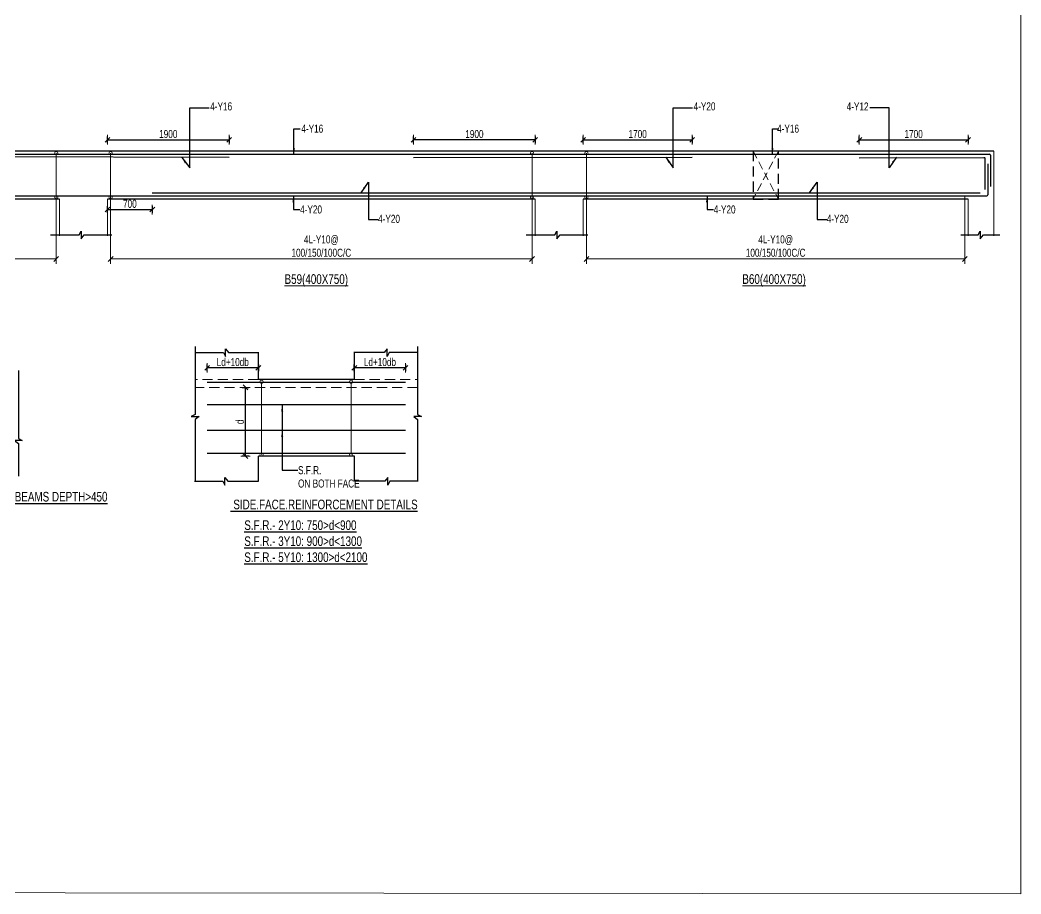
# Model space of a CAD drawing. Header units: millimetres. Extents: x 24879 to 98673, y 1890 to 33226.
# Drawn here: x 83037 to 98673, y 5937 to 19582 of the extents above; entities that cross this region are included whole.
import ezdxf

# ---------------------------------------------------------------- set-up
doc = ezdxf.new("R2010")
doc.units = ezdxf.units.MM
for name, pattern in [('CONTINOUS', [0]), ('CONTINU', [0]), ('HIDDEN', [9.525, 6.35, -3.175])]:
    doc.linetypes.add(name, pattern=pattern)
for name, color, linetype in [('-S-ARROW', 253, 'Continuous'), ('-S-BMNO', 1, 'Continuous'), ('-S-DIM', 3, 'Continuous'), ('-S-MISC', 8, 'Continuous'), ('-STR-BEAM', 4, 'CONTINU'), ('-STR-REINF', 3, 'Continuous'), ('-STR-TEXT', 6, 'Continuous'), ('COL', 5, 'Continuous'), ('cut lines', 8, 'Continuous'), ('rein', 3, 'Continuous')]:
    doc.layers.add(name, color=color, linetype=linetype)
for name, color, linetype, lineweight in [('-S-STIRUP', 11, 'Continuous', 9), ('-STR-COLUMN', 5, 'HIDDEN', 13), ('-STR-RF-DIM', 252, 'CONTINOUS', 20), ('Elevation-1', 41, 'Continuous', 20), ('S-BEAM-IDEN', 2, 'Continuous', 9), ('SEC TEXT', 9, 'Continuous', 18), ('SLAB LINE', 254, 'HIDDEN', 20)]:
    doc.layers.add(name, color=color, linetype=linetype, lineweight=lineweight)
doc.styles.add('BEAM-LS', font='romans.shx', dxfattribs={"width": 0.8})
doc.styles.add('EL', font='swisscl.ttf')
doc.styles.add('SOBHA', font='swisscl.ttf')
doc.styles.add('sobha.sed', font='swisscl.ttf')
doc.dimstyles.new('S-50', dxfattribs={"dimscale": 50, "dimtxt": 2.5, "dimasz": 1.25, "dimexe": 1, "dimexo": 1, "dimgap": 0.5, "dimtad": 1, "dimdec": 0, "dimrnd": 0.0005, "dimzin": 0, "dimdsep": 46, "dimtxsty": 'EL', "dimblk": 'ARCHTICK', "dimcen": 0.09, "dimdle": 1.5, "dimclrd": 251, "dimclre": 251, "dimclrt": 6, "dimadec": 0, "dimazin": 0, "dimtfac": 1, "dimtdec": 0, "dimtofl": 0, "dimtmove": 0, "dimatfit": 3, "dimfxl": 2, "dimtolj": 1, "dimtzin": 0, "dimlwd": -1, "dimlwe": -1, "dimarcsym": 0})
doc.dimstyles.new('S-DIM50', dxfattribs={"dimscale": 50, "dimtxt": 2.5, "dimasz": 1.2, "dimexe": 1.5, "dimexo": 1, "dimgap": 0.5, "dimtad": 1, "dimdec": 0, "dimdsep": 46, "dimtxsty": 'sobha.sed', "dimblk": 'OBLIQUE', "dimcen": 0, "dimdle": 0.75, "dimclrd": 8, "dimclre": 8, "dimclrt": 6, "dimazin": 2, "dimtfac": 1, "dimtdec": 0, "dimtix": 1, "dimtmove": 2, "dimatfit": 3, "dimfxl": 1, "dimtolj": 1, "dimlwd": -1, "dimlwe": 9, "dimarcsym": 0})
doc.dimstyles.new('STIRUP', dxfattribs={"dimscale": 50, "dimtxt": 2.5, "dimasz": 2.2, "dimexe": 0, "dimexo": 0, "dimgap": 0.5, "dimtad": 0, "dimdec": 0, "dimzin": 0, "dimdsep": 46, "dimtxsty": 'BEAM-LS', "dimblk": 'DOTSMALL', "dimcen": 0.09, "dimclrd": 256, "dimclre": 256, "dimclrt": 256, "dimadec": 5, "dimazin": 0, "dimtfac": 1, "dimtdec": 0, "dimtofl": 0, "dimtmove": 0, "dimatfit": 3, "dimldrblk": 'DOTSMALL', "dimfxl": 0, "dimfxlon": 1, "dimtolj": 1, "dimtzin": 0, "dimlwd": -1, "dimlwe": -1, "dimarcsym": 0})

# ---------------------------------------------------------------- blocks, each defined once
blk = doc.blocks.new('_Oblique')
at = {"color": 0, "linetype": 'ByBlock', "lineweight": -2}
for p, q in [((-0.5, -0.5), (0.5, 0.5)), ((0, 0.71), (0, -0.71))]:
    blk.add_line(p, q, dxfattribs=at)
blk = doc.blocks.new('*D290')
at = {"layer": '-STR-RF-DIM', "color": 8, "linetype": 'Continuous', "lineweight": 9, "transparency": 16777216}
for p, q in [((81096, 16897), (81096, 15776)), ((83603, 16851), (83603, 15776))]:
    blk.add_line(p, q, dxfattribs=at)
at = {"layer": '-STR-RF-DIM', "color": 8, "linetype": 'Continuous', "transparency": 16777216}
blk.add_line((81095, 15851), (83603, 15851), dxfattribs=at)
at = {"layer": '-STR-RF-DIM', "color": 8, "transparency": 16777216, "xscale": 75, "yscale": 75, "zscale": 75, "rotation": 180}
blk.add_blockref('_Oblique', (81096, 15851), dxfattribs=at)
at = {"layer": '-STR-RF-DIM', "color": 8, "transparency": 16777216, "xscale": 75, "yscale": 75, "zscale": 75}
blk.add_blockref('_Oblique', (83603, 15851), dxfattribs=at)
at = {"layer": '-STR-RF-DIM', "color": 6, "transparency": 16777216, "insert": (82349, 16052), "char_height": 125, "attachment_point": 5, "style": 'sobha.sed'}
blk.add_mtext('\\A1;4L-Y10@\\P100C/C', dxfattribs=at)
blk = doc.blocks.new('_DotSmall')
at = {"color": 0, "linetype": 'ByBlock', "const_width": 0.5}
blk.add_lwpolyline([(-0.0625, 0, 1), (0.0625, 0, 1)], format="xyb", close=True, dxfattribs=at)
blk = doc.blocks.new('*D291')
at = {"layer": '-S-STIRUP', "ltscale": 100, "transparency": 16777216}
blk.add_line((83603, 16816), (83603, 17502), dxfattribs=at)
at = {"layer": '-S-STIRUP', "linetype": 'CONTINU', "ltscale": 100, "transparency": 16777216, "xscale": 100, "yscale": 100, "zscale": 100}
for p, rotation in [((83603, 17502), 90), ((83603, 16816), 270)]:
    blk.add_blockref('_DotSmall', p, dxfattribs=dict(at, rotation=rotation))
blk = doc.blocks.new('*D292')
at = {"layer": '-S-STIRUP', "ltscale": 100, "transparency": 16777216}
blk.add_line((84452, 16816), (84452, 17502), dxfattribs=at)
at = {"layer": '-S-STIRUP', "linetype": 'CONTINU', "ltscale": 100, "transparency": 16777216, "xscale": 100, "yscale": 100, "zscale": 100}
for p, rotation in [((84452, 17502), 90), ((84452, 16816), 270)]:
    blk.add_blockref('_DotSmall', p, dxfattribs=dict(at, rotation=rotation))
blk = doc.blocks.new('*D293')
at = {"layer": '-STR-RF-DIM', "color": 8, "linetype": 'Continuous', "lineweight": 9, "transparency": 16777216}
for p, q in [((84452, 16897), (84452, 15776)), ((91035, 16835), (91035, 15776))]:
    blk.add_line(p, q, dxfattribs=at)
at = {"layer": '-STR-RF-DIM', "color": 8, "linetype": 'Continuous', "transparency": 16777216}
blk.add_line((84452, 15851), (91036, 15851), dxfattribs=at)
at = {"layer": '-STR-RF-DIM', "color": 8, "transparency": 16777216, "xscale": 75, "yscale": 75, "zscale": 75, "rotation": 180}
blk.add_blockref('_Oblique', (84452, 15851), dxfattribs=at)
at = {"layer": '-STR-RF-DIM', "color": 8, "transparency": 16777216, "xscale": 75, "yscale": 75, "zscale": 75}
blk.add_blockref('_Oblique', (91035, 15851), dxfattribs=at)
at = {"layer": '-STR-RF-DIM', "color": 6, "transparency": 16777216, "insert": (87744, 16052), "char_height": 125, "attachment_point": 5, "style": 'sobha.sed'}
blk.add_mtext('\\A1;4L-Y10@\\P100/150/100C/C', dxfattribs=at)
blk = doc.blocks.new('*D294')
at = {"layer": '-S-STIRUP', "ltscale": 100, "transparency": 16777216}
blk.add_line((91035, 16816), (91035, 17502), dxfattribs=at)
at = {"layer": '-S-STIRUP', "linetype": 'CONTINU', "ltscale": 100, "transparency": 16777216, "xscale": 100, "yscale": 100, "zscale": 100}
for p, rotation in [((91035, 17502), 90), ((91035, 16816), 270)]:
    blk.add_blockref('_DotSmall', p, dxfattribs=dict(at, rotation=rotation))
blk = doc.blocks.new('*D295')
at = {"layer": '-S-DIM', "color": 8, "linetype": 'Continuous', "transparency": 16777216}
blk.add_line((84402, 17712), (86303, 17712), dxfattribs=at)
at = {"layer": '-S-DIM', "color": 8, "linetype": 'Continuous', "lineweight": 9, "transparency": 16777216}
for p, q in [((84403, 17637), (84403, 17787)), ((86303, 17637), (86303, 17787))]:
    blk.add_line(p, q, dxfattribs=at)
at = {"layer": '-S-DIM', "color": 8, "transparency": 16777216, "xscale": 75, "yscale": 75, "zscale": 75, "rotation": 180}
blk.add_blockref('_Oblique', (84403, 17712), dxfattribs=at)
at = {"layer": '-S-DIM', "color": 8, "transparency": 16777216, "xscale": 75, "yscale": 75, "zscale": 75}
blk.add_blockref('_Oblique', (86303, 17712), dxfattribs=at)
at = {"layer": '-S-DIM', "color": 6, "transparency": 16777216, "insert": (85353, 17801), "char_height": 125, "attachment_point": 5, "style": 'sobha.sed'}
blk.add_mtext('\\A1;1900', dxfattribs=at)
blk = doc.blocks.new('*D296')
at = {"layer": '-S-DIM', "color": 8, "linetype": 'Continuous', "transparency": 16777216}
blk.add_line((91086, 17712), (89184, 17712), dxfattribs=at)
at = {"layer": '-S-DIM', "color": 8, "linetype": 'Continuous', "lineweight": 9, "transparency": 16777216}
for p, q in [((89185, 17637), (89185, 17787)), ((91085, 17637), (91085, 17787))]:
    blk.add_line(p, q, dxfattribs=at)
at = {"layer": '-S-DIM', "color": 8, "transparency": 16777216, "xscale": 75, "yscale": 75, "zscale": 75, "rotation": 180}
blk.add_blockref('_Oblique', (89185, 17712), dxfattribs=at)
at = {"layer": '-S-DIM', "color": 8, "transparency": 16777216, "xscale": 75, "yscale": 75, "zscale": 75}
blk.add_blockref('_Oblique', (91085, 17712), dxfattribs=at)
at = {"layer": '-S-DIM', "color": 6, "transparency": 16777216, "insert": (90135, 17801), "char_height": 125, "attachment_point": 5, "style": 'sobha.sed'}
blk.add_mtext('\\A1;1900', dxfattribs=at)
blk = doc.blocks.new('_ArchTick')
at = {"color": 0, "linetype": 'ByBlock', "const_width": 0.15}
blk.add_lwpolyline([(-0.5, -0.5), (0.5, 0.5)], dxfattribs=at)
blk = doc.blocks.new('*D297')
at = {"layer": '-S-STIRUP', "ltscale": 100, "transparency": 16777216}
blk.add_line((91885, 16816), (91885, 17502), dxfattribs=at)
at = {"layer": '-S-STIRUP', "linetype": 'CONTINU', "ltscale": 100, "transparency": 16777216, "xscale": 100, "yscale": 100, "zscale": 100}
for p, rotation in [((91885, 17502), 90), ((91885, 16816), 270)]:
    blk.add_blockref('_DotSmall', p, dxfattribs=dict(at, rotation=rotation))
blk = doc.blocks.new('*D298')
at = {"layer": '-STR-RF-DIM', "color": 8, "linetype": 'Continuous', "lineweight": 9, "transparency": 16777216}
for p, q in [((91885, 16897), (91885, 15776)), ((97796, 16835), (97796, 15776))]:
    blk.add_line(p, q, dxfattribs=at)
at = {"layer": '-STR-RF-DIM', "color": 8, "linetype": 'Continuous', "transparency": 16777216}
blk.add_line((91884, 15851), (97797, 15851), dxfattribs=at)
at = {"layer": '-STR-RF-DIM', "color": 8, "transparency": 16777216, "xscale": 75, "yscale": 75, "zscale": 75, "rotation": 180}
blk.add_blockref('_Oblique', (91885, 15851), dxfattribs=at)
at = {"layer": '-STR-RF-DIM', "color": 8, "transparency": 16777216, "xscale": 75, "yscale": 75, "zscale": 75}
blk.add_blockref('_Oblique', (97796, 15851), dxfattribs=at)
at = {"layer": '-STR-RF-DIM', "color": 6, "transparency": 16777216, "insert": (94841, 16052), "char_height": 125, "attachment_point": 5, "style": 'sobha.sed'}
blk.add_mtext('\\A1;4L-Y10@\\P100/150/100C/C', dxfattribs=at)
blk = doc.blocks.new('*D299')
at = {"layer": '-S-DIM', "color": 8, "linetype": 'Continuous', "transparency": 16777216}
blk.add_line((91834, 17712), (93536, 17712), dxfattribs=at)
at = {"layer": '-S-DIM', "color": 8, "linetype": 'Continuous', "lineweight": 9, "transparency": 16777216}
for p, q in [((91835, 17637), (91835, 17787)), ((93535, 17637), (93535, 17787))]:
    blk.add_line(p, q, dxfattribs=at)
at = {"layer": '-S-DIM', "color": 8, "transparency": 16777216, "xscale": 75, "yscale": 75, "zscale": 75, "rotation": 180}
blk.add_blockref('_Oblique', (91835, 17712), dxfattribs=at)
at = {"layer": '-S-DIM', "color": 8, "transparency": 16777216, "xscale": 75, "yscale": 75, "zscale": 75}
blk.add_blockref('_Oblique', (93535, 17712), dxfattribs=at)
at = {"layer": '-S-DIM', "color": 6, "transparency": 16777216, "insert": (92685, 17801), "char_height": 125, "attachment_point": 5, "style": 'sobha.sed'}
blk.add_mtext('\\A1;1700', dxfattribs=at)
blk = doc.blocks.new('*D300')
at = {"layer": '-S-DIM', "color": 8, "linetype": 'Continuous', "transparency": 16777216}
blk.add_line((96146, 17712), (97847, 17712), dxfattribs=at)
at = {"layer": '-S-DIM', "color": 8, "linetype": 'Continuous', "lineweight": 9, "transparency": 16777216}
for p, q in [((96147, 17637), (96147, 17787)), ((97846, 17637), (97846, 17787))]:
    blk.add_line(p, q, dxfattribs=at)
at = {"layer": '-S-DIM', "color": 8, "transparency": 16777216, "xscale": 75, "yscale": 75, "zscale": 75, "rotation": 180}
blk.add_blockref('_Oblique', (96147, 17712), dxfattribs=at)
at = {"layer": '-S-DIM', "color": 8, "transparency": 16777216, "xscale": 75, "yscale": 75, "zscale": 75}
blk.add_blockref('_Oblique', (97846, 17712), dxfattribs=at)
at = {"layer": '-S-DIM', "color": 6, "transparency": 16777216, "insert": (96996, 17801), "char_height": 125, "attachment_point": 5, "style": 'sobha.sed'}
blk.add_mtext('\\A1;1700', dxfattribs=at)
blk = doc.blocks.new('*D307')
at = {"layer": '-S-STIRUP', "ltscale": 100, "transparency": 16777216}
blk.add_line((86810, 12796), (86810, 13934), dxfattribs=at)
at = {"layer": '-S-STIRUP', "linetype": 'CONTINU', "ltscale": 100, "transparency": 16777216, "xscale": 100, "yscale": 100, "zscale": 100}
for p, rotation in [((86810, 13934), 90), ((86810, 12796), 270)]:
    blk.add_blockref('_DotSmall', p, dxfattribs=dict(at, rotation=rotation))
blk = doc.blocks.new('*D308')
at = {"layer": '-S-STIRUP', "ltscale": 100, "transparency": 16777216}
blk.add_line((88209, 12796), (88209, 13934), dxfattribs=at)
at = {"layer": '-S-STIRUP', "linetype": 'CONTINU', "ltscale": 100, "transparency": 16777216, "xscale": 100, "yscale": 100, "zscale": 100}
for p, rotation in [((88209, 13934), 90), ((88209, 12796), 270)]:
    blk.add_blockref('_DotSmall', p, dxfattribs=dict(at, rotation=rotation))
blk = doc.blocks.new('*D309')
at = {"layer": '-S-DIM', "color": 8, "linetype": 'Continuous', "transparency": 16777216}
blk.add_line((86760, 14152), (85959, 14152), dxfattribs=at)
at = {"layer": '-S-DIM', "color": 8, "linetype": 'Continuous', "lineweight": 9, "transparency": 16777216}
for p, q in [((85960, 14077), (85960, 14227)), ((86760, 14077), (86760, 14227))]:
    blk.add_line(p, q, dxfattribs=at)
at = {"layer": '-S-DIM', "color": 8, "transparency": 16777216, "xscale": 75, "yscale": 75, "zscale": 75, "rotation": 180}
blk.add_blockref('_Oblique', (85960, 14152), dxfattribs=at)
at = {"layer": '-S-DIM', "color": 8, "transparency": 16777216, "xscale": 75, "yscale": 75, "zscale": 75}
blk.add_blockref('_Oblique', (86760, 14152), dxfattribs=at)
at = {"layer": '-S-DIM', "color": 6, "transparency": 16777216, "insert": (86360, 14241), "char_height": 125, "attachment_point": 5, "style": 'sobha.sed'}
blk.add_mtext('\\A1;Ld+10db', dxfattribs=at)
blk = doc.blocks.new('*D310')
at = {"layer": '-S-DIM', "color": 8, "linetype": 'Continuous', "lineweight": 9, "transparency": 16777216}
for p, q in [((88259, 14077), (88259, 14227)), ((89059, 14077), (89059, 14227))]:
    blk.add_line(p, q, dxfattribs=at)
at = {"layer": '-S-DIM', "color": 8, "linetype": 'Continuous', "transparency": 16777216}
blk.add_line((89060, 14152), (88259, 14152), dxfattribs=at)
at = {"layer": '-S-DIM', "color": 8, "transparency": 16777216, "xscale": 75, "yscale": 75, "zscale": 75, "rotation": 180}
blk.add_blockref('_Oblique', (88259, 14152), dxfattribs=at)
at = {"layer": '-S-DIM', "color": 8, "transparency": 16777216, "xscale": 75, "yscale": 75, "zscale": 75}
blk.add_blockref('_Oblique', (89059, 14152), dxfattribs=at)
at = {"layer": '-S-DIM', "color": 6, "transparency": 16777216, "insert": (88659, 14241), "char_height": 125, "attachment_point": 5, "style": 'sobha.sed'}
blk.add_mtext('\\A1;Ld+10db', dxfattribs=at)
blk = doc.blocks.new('*D311')
at = {"layer": '-S-DIM', "color": 8, "linetype": 'Continuous', "lineweight": 9, "transparency": 16777216}
for p, q in [((86634, 13847), (86484, 13847)), ((86634, 12772), (86484, 12772))]:
    blk.add_line(p, q, dxfattribs=at)
at = {"layer": '-S-DIM', "color": 8, "linetype": 'Continuous', "transparency": 16777216}
blk.add_line((86559, 12771), (86559, 13848), dxfattribs=at)
at = {"layer": '-S-DIM', "color": 8, "transparency": 16777216, "xscale": 75, "yscale": 75, "zscale": 75}
for p, rotation in [((86559, 13847), 90), ((86559, 12772), 270)]:
    blk.add_blockref('_Oblique', p, dxfattribs=dict(at, rotation=rotation))
at = {"layer": '-S-DIM', "color": 6, "transparency": 16777216, "insert": (86470, 13309), "char_height": 125, "attachment_point": 5, "rotation": 90, "style": 'sobha.sed'}
blk.add_mtext('\\A1;d', dxfattribs=at)
blk = doc.blocks.new('*D322')
at = {"layer": '-S-DIM', "color": 8, "linetype": 'Continuous', "transparency": 16777216}
blk.add_line((84402, 16623), (85103, 16623), dxfattribs=at)
at = {"layer": '-S-DIM', "color": 8, "linetype": 'Continuous', "lineweight": 9, "transparency": 16777216}
for p, q in [((84403, 16698), (84403, 16548)), ((85103, 16698), (85103, 16548))]:
    blk.add_line(p, q, dxfattribs=at)
at = {"layer": '-S-DIM', "color": 8, "transparency": 16777216, "xscale": 75, "yscale": 75, "zscale": 75, "rotation": 180}
blk.add_blockref('_Oblique', (84403, 16623), dxfattribs=at)
at = {"layer": '-S-DIM', "color": 8, "transparency": 16777216, "xscale": 75, "yscale": 75, "zscale": 75}
blk.add_blockref('_Oblique', (85103, 16623), dxfattribs=at)
at = {"layer": '-S-DIM', "color": 6, "transparency": 16777216, "insert": (84753, 16712), "char_height": 125, "attachment_point": 5, "style": 'sobha.sed'}
blk.add_mtext('\\A1;700', dxfattribs=at)

msp = doc.modelspace()

# ---------------------------------------------------------------- linework, layer by layer
at = {"layer": '-S-MISC', "linetype": 'ByBlock', "ltscale": 1000}
for points in [[(83512, 16227.3), (83960.5, 16227.6), (83991.4, 16287.3), (83991.4, 16167.1), (84041.3, 16227.6), (84472.1, 16227.6)], [(90944.2, 16227.3), (91392.7, 16227.6), (91423.6, 16287.3), (91423.6, 16167.1), (91473.4, 16227.6), (91904.3, 16227.6)], [(97732.6, 16227.3), (98005.7, 16227.6), (98036.5, 16287.3), (98036.5, 16167.1), (98086.4, 16227.6), (98341.8, 16227.6)], [(89246.8, 14390), (88805.4, 14390), (88774.6, 14330.3), (88774.6, 14450.5), (88724.7, 14390), (88250.2, 14390)], [(89246.8, 14484), (89246.8, 13423.9), (89306.4, 13393.1), (89186.3, 13393.1), (89246.8, 13343.2), (89246.8, 12381.4)], [(83013.3, 14110.3), (83013.3, 13050.2), (83072.9, 13019.4), (82952.8, 13019.4), (83013.3, 12969.5), (83013.3, 12457.7)], [(89256.1, 12381.4), (88814.7, 12381.4), (88783.9, 12321.7), (88783.9, 12441.9), (88734, 12381.4), (88259.5, 12381.4)]]:
    msp.add_lwpolyline(points, dxfattribs=at)
at = {"layer": '-STR-BEAM'}
for p, q in [((84402.6, 17535.4, 0), (81046.4, 17535.4)), ((91834.8, 17535.4, 0), (84402.6, 17535.4, 0)), ((98246.4, 17535.4), (91834.8, 17535.4, 0)), ((83652.6, 16785.4, 0), (81046.4, 16785.4, 0)), ((91084.8, 16785.4, 0), (84402.6, 16785.4, 0)), ((97846.4, 16785.4, 0), (91834.8, 16785.4, 0))]:
    msp.add_line(p, q, dxfattribs=at)
at = {"layer": '-STR-BEAM', "linetype": 'ByBlock', "ltscale": 1000}
for p, q in [((88259.5, 13971.8), (86759.7, 13971.8)), ((88259.5, 12771.8), (86759.7, 12771.8))]:
    msp.add_line(p, q, dxfattribs=at)
at = {"layer": '-STR-BEAM', "linetype": 'HIDDEN', "ltscale": 25, "elevation": 0}
msp.add_lwpolyline([(94611.9, 17535.6), (94488.1, 17535.4), (94488.7, 16785.3), (94883.8, 16785.5), (94883.2, 17535.6)], dxfattribs=at)
at = {"layer": '-STR-COLUMN', "linetype": 'Continuous', "ltscale": 10}
for p, q in [((98246.4, 16214.5), (98246.4, 17535.4)), ((83652.6, 16785.4), (83652.6, 16214.5)), ((84402.6, 16214.5), (84402.6, 16785.4, 0)), ((91084.8, 16785.4), (91084.8, 16214.5)), ((91834.8, 16214.5), (91834.8, 16785.4)), ((97846.4, 16785.4), (97846.4, 16214.5))]:
    msp.add_line(p, q, dxfattribs=at)
at = {"layer": '-STR-REINF', "ltscale": 10}
for p, q in [((86303, 17435.4, 0), (81896.4, 17445.2, 0)), ((89184.4, 17434.4, 0), (93534.8, 17438.9)), ((96146.6, 17432.8, 0), (98093, 17437.3, 0)), ((98196.4, 17470.4), (98196.4, 16984.7)), ((98155.9, 17336.1, 0), (98155.9, 16850.4, 0)), ((85102.6, 16885.3, 0), (98032.7, 16885.3, 0))]:
    msp.add_line(p, q, dxfattribs=at)
at = {"layer": '-STR-REINF', "ltscale": 10, "elevation": 0}
msp.add_lwpolyline([(98093, 17437.3, -0.4142136), (98108, 17422.3), (98108, 16936.7)], format="xyb", dxfattribs=at)
at = {"layer": '-STR-REINF', "ltscale": 10}
for points in [[(63988.6, 17485.4, 0), (69637.6, 17485.4, 0), (86303, 17485.4, 0)], [(86303, 17485.4, 0), (98181.5, 17485.4, 0)], [(69799.5, 16835.4, 0), (85070.8, 16835.4, 0)], [(85070.8, 16835.4, 0), (98140.9, 16835.4, 0)]]:
    msp.add_polyline3d(points, dxfattribs=at)
for centre, start, end in [((98181.4, 17470.4), 0, 90), ((98140.9, 16850.4, 0), 270, 0)]:
    msp.add_arc(centre, 15, start, end, dxfattribs=at)
at = {"layer": 'COL', "linetype": 'Continuous', "ltscale": 10}
for p, q in [((86759.7, 13971.8), (86759.7, 14390)), ((88259.5, 13971.8), (88259.5, 14390)), ((86759.7, 12381.4), (86759.7, 12771.8)), ((88259.5, 12381.4), (88259.5, 12771.8))]:
    msp.add_line(p, q, dxfattribs=at)
at = {"layer": 'cut lines', "linetype": 'Continuous', "ltscale": 10}
for points in [[(85772.4, 14484), (85772.4, 13423.9), (85712.7, 13393.1), (85832.9, 13393.1), (85772.4, 13343.2), (85772.4, 12381.4)], [(85772.4, 14390), (86213.7, 14390), (86244.6, 14330.3), (86244.6, 14450.5), (86294.4, 14390), (86769, 14390)], [(85763.1, 12381.4), (86204.4, 12381.4), (86235.3, 12321.7), (86235.3, 12441.9), (86285.1, 12381.4), (86759.7, 12381.4)]]:
    msp.add_lwpolyline(points, dxfattribs=at)
at = {"layer": 'Elevation-1', "color": 6, "ltscale": 20}
msp.add_lwpolyline([(63838.2, 33225.9), (98672.8, 33187.9), (98672.8, 5937.4), (63838.2, 5975.4)], close=True, dxfattribs=at)
at = {"layer": 'rein', "ltscale": 10}
for p, q in [((89059.5, 13921.8), (85959.7, 13921.8)), ((85959.7, 12821.8), (89059.5, 12821.8))]:
    msp.add_line(p, q, dxfattribs=at)
at = {"layer": 'rein', "color": 5, "ltscale": 10}
for p, q in [((89059.5, 13571.8), (85959.7, 13571.8)), ((89059.5, 13171.8), (85959.7, 13171.8))]:
    msp.add_line(p, q, dxfattribs=at)
at = {"layer": 'S-BEAM-IDEN', "color": 9, "linetype": 'HIDDEN', "ltscale": 20}
for p, q in [((94488.4, 17535.4), (94883.8, 16785.6, 0)), ((94883.5, 17535.4), (94488.4, 16785.4))]:
    msp.add_line(p, q, dxfattribs=at)
at = {"layer": 'SLAB LINE', "linetype": 'HIDDEN', "ltscale": 25}
for p, q in [((86759.7, 13971.8), (85772.4, 13971.8)), ((88259.5, 13971.8), (89246.8, 13971.8)), ((89246.8, 13846.8), (85772.4, 13846.8))]:
    msp.add_line(p, q, dxfattribs=at)

# ---------------------------------------------------------------- texts
at = {"layer": '-S-BMNO', "style": 'sobha.sed'}
for s, p in [('%%U SIDE.FACE.REINFORCEMENT DETAILS FOR CURVED BEAMS DEPTH>450', (78931.5, 12064.9)), ('%%U SIDE.FACE.REINFORCEMENT DETAILS', (86326.7, 11943.9))]:
    msp.add_text(s, height=150, dxfattribs=at).set_placement(p)
at = {"layer": '-S-BMNO', "insert": (86540.5, 11770.3), "char_height": 150, "width": 3419.331, "attachment_point": 1, "style": 'sobha.sed'}
msp.add_mtext('{\\LS.F.R.- 2Y10: 750>d<900\\PS.F.R.- 3Y10: 900>d<1300\\PS.F.R.- 5Y10: 1300>d<2100}', dxfattribs=at)
at = {"layer": '-STR-TEXT', "color": 6, "char_height": 125, "style": 'SOBHA'}
for s, insert, attachment_point in [('\\A1;4-Y16', (86008.2, 18169.4, 178586.6), 7), ('\\A1;4-Y20', (93558.8, 18169.4, 178586.6), 7), ('\\A1;4-Y12', (96291.4, 18169.4, 178586.6), 9), ('\\A1;4-Y16', (87431.3, 17947.9, 0), 1), ('\\A1;4-Y16', (94863.5, 17947.9, 0), 1), ('\\A1;S.F.R.\\PON BOTH FACE', (87380.4, 12616.5), 1)]:
    msp.add_mtext(s, dxfattribs=dict(at, insert=insert, attachment_point=attachment_point))
at = {"layer": '-STR-TEXT', "color": 6, "char_height": 125, "width": 281.386, "attachment_point": 7, "style": 'SOBHA'}
for insert in [(87412.4, 16560.1, 0), (93872.5, 16560.1, 0), (88630.3, 16413.7, 178586.6), (95638.5, 16413.7, 178586.6)]:
    msp.add_mtext('\\A1;4-Y20', dxfattribs=dict(at, insert=insert))
at = {"layer": 'SEC TEXT', "color": 1, "linetype": 'ByBlock', "style": 'sobha.sed'}
for s, p in [('%%UB59(400X750)', (87169.2, 15462.6, 0)), ('%%UB60(400X750)', (94320.2, 15462.6, 0))]:
    msp.add_text(s, height=150, rotation=359.98928, dxfattribs=at).set_placement(p)

# ---------------------------------------------------------------- dimensions: what is measured, and where the dimension line sits
at = {"layer": '-S-DIM'}
for base, p1, p2, picture, middle in [((86302.5, 17712.4), (84402.6, 17535.4), (86302.5, 17421.9), '*D295', (85352.6, 17801.4)), ((93534.8, 17712.4), (91834.8, 17535.4), (93534.8, 17438.9), '*D299', (92684.8, 17801.4)), ((97846.4, 17712.4), (96146.6, 17432.8, 0), (97846.4, 17535.4, 0), '*D300', (96996.5, 17801.4)), ((85102.6, 16622.5, 0), (84402.6, 16745.3, 0), (85102.6, 16885.3, 0), '*D322', (84752.6, 16711.5, 0))]:
    dim = msp.add_linear_dim(base=base, p1=p1, p2=p2, dimstyle='S-DIM50', override={"dimscale": 1, "dimtxt": 125, "dimasz": 75, "dimexe": 75, "dimexo": 0, "dimgap": 25, "dimblk1": 'Oblique', "dimblk2": 'Oblique', "dimsah": 1, "dimcen": 4.5, "dimfxl": 75, "dimfxlon": 1}, dxfattribs=at)
    dim.commit()
    dim.dimension.update_dxf_attribs({"geometry": picture, "text_midpoint": middle})
dim = msp.add_linear_dim(base=(89184.9, 17712.4), p1=(91084.8, 17535.4), p2=(89184.9, 17421.9), angle=180, dimstyle='S-DIM50', override={"dimscale": 1, "dimtxt": 125, "dimasz": 75, "dimexe": 75, "dimexo": 0, "dimgap": 25, "dimblk1": 'Oblique', "dimblk2": 'Oblique', "dimsah": 1, "dimcen": 4.5, "dimfxl": 75, "dimfxlon": 1}, dxfattribs=at)
dim.commit()
dim.dimension.update_dxf_attribs({"geometry": '*D296', "text_midpoint": (90134.8, 17801.4)})
for base, p1, p2, picture, middle in [((85959.7, 14152.4), (86759.7, 13971.8), (85959.7, 13921.8), '*D309', (86359.7, 14241.4)), ((88259.5, 14152.4), (89059.5, 13971.8), (88259.5, 13921.8), '*D310', (88659.5, 14241.4))]:
    dim = msp.add_linear_dim(base=base, p1=p1, p2=p2, text='Ld+10db', dimstyle='S-DIM50', override={"dimscale": 1, "dimtxt": 125, "dimasz": 75, "dimexe": 75, "dimexo": 0, "dimgap": 25, "dimblk1": 'Oblique', "dimblk2": 'Oblique', "dimsah": 1, "dimcen": 4.5, "dimtmove": 1, "dimfxl": 75, "dimfxlon": 1}, dxfattribs=at)
    dim.commit()
    dim.dimension.update_dxf_attribs({"geometry": picture, "text_midpoint": middle})
dim = msp.add_linear_dim(base=(86558.7, 13846.8), p1=(86759.7, 12771.8), p2=(86759.7, 13846.8), angle=90, text='d', dimstyle='S-DIM50', override={"dimscale": 1, "dimtxt": 125, "dimasz": 75, "dimexe": 75, "dimexo": 0, "dimgap": 25, "dimblk1": 'Oblique', "dimblk2": 'Oblique', "dimsah": 1, "dimcen": 4.5, "dimtmove": 1, "dimfxl": 75, "dimfxlon": 1}, dxfattribs=at)
dim.commit()
dim.dimension.update_dxf_attribs({"geometry": '*D311', "text_midpoint": (86469.9, 13309.3)})
at = {"layer": '-S-STIRUP', "linetype": 'CONTINU', "ltscale": 100}
for base, p1, p2, picture, middle in [((83602.8, 17502.4, 178586.6), (83602.8, 16815.7, 178586.6), (83602.8, 17502.4, 178586.6), '*D291', (83602.8, 17159.1, 178586.6)), ((84452.5, 17502.4, 178586.6), (84452.5, 16815.7, 178586.6), (84452.5, 17502.4, 178586.6), '*D292', (84452.5, 17159.1, 178586.6)), ((91035, 17502.4, 178586.6), (91035, 16815.7, 178586.6), (91035, 17502.4, 178586.6), '*D294', (91035, 17159.1, 178586.6)), ((91884.6, 17502.4, 178586.6), (91884.6, 16815.7, 178586.6), (91884.6, 17502.4, 178586.6), '*D297', (91884.6, 17159.1, 178586.6)), ((86809.7, 13934.5), (86809.7, 12796), (86809.7, 13934.5), '*D307', (86809.7, 13365.3)), ((88209.5, 13934.5, 0), (88209.5, 12796, 0), (88209.5, 13934.5, 0), '*D308', (88209.5, 13365.3, 0))]:
    dim = msp.add_linear_dim(base=base, p1=p1, p2=p2, angle=90, text=' ', dimstyle='STIRUP', override={"dimasz": 2}, dxfattribs=at)
    dim.commit()
    dim.dimension.update_dxf_attribs({"geometry": picture, "text_midpoint": middle})
at = {"layer": '-STR-RF-DIM'}
for base, p1, p2, text, picture, middle in [((83602.6, 15850.9, 178586.6), (81096.2, 16896.7, 178586.6), (83602.6, 16851.4, 0), '4L-Y10@\\P100C/C', '*D290', (82349.4, 16051.8, 178586.6)), ((91034.8, 15850.9, 178586.6), (84452.5, 16896.7, 178586.6), (91034.8, 16835.4, 0), '4L-Y10@\\P100/150/100C/C', '*D293', (87743.6, 16051.8, 178586.6)), ((97796.4, 15850.9, 178586.6), (91884.6, 16896.7, 178586.6), (97796.4, 16835.4, 0), '4L-Y10@\\P100/150/100C/C', '*D298', (94840.5, 16051.8, 178586.6))]:
    dim = msp.add_linear_dim(base=base, p1=p1, p2=p2, text=text, dimstyle='S-DIM50', override={"dimscale": 1, "dimtxt": 125, "dimasz": 75, "dimexe": 75, "dimexo": 0, "dimgap": 25, "dimsah": 1, "dimcen": 4.5, "dimfxl": 75}, dxfattribs=at)
    dim.commit()
    dim.dimension.update_dxf_attribs({"geometry": picture, "text_midpoint": middle})

# ---------------------------------------------------------------- leaders
at = {"layer": '-S-ARROW'}
for points, override in [([(85564.1, 17435.4, 0), (85688, 17274, 0), (85688, 18208.3, 0), (85989.4, 18208.3, 0)], {"dimasz": 2, "dimgap": 0.1, "dimtad": 0}), ([(93123.1, 17440.5, 0), (93238.5, 17274, 0), (93238.5, 18208.3, 0), (93540, 18208.3, 0)], {"dimasz": 2, "dimgap": 0.1, "dimtad": 0}), ([(96727.1, 17440.5, 0), (96611.7, 17274, 0), (96611.7, 18208.3, 0), (96310.3, 18208.3, 0)], {"dimasz": 2, "dimgap": 0.1, "dimtad": 0}), ([(87314.4, 17485.4, 0), (87314.4, 17885.4, 0), (87413.4, 17885.4, 0)], {"dimasz": 2, "dimgap": 0.1, "dimtad": 0}), ([(94791, 17485.4, 0), (94791, 17885.4, 0), (94890.1, 17885.4, 0)], {"dimasz": 2, "dimgap": 0.1, "dimtad": 0}), ([(88363.4, 16885.2, 178586.6), (88478.9, 17051.6, 178586.6), (88478.9, 16467.3, 178586.6), (88630.3, 16467.3, 178586.6)], {"dimasz": 2, "dimgap": 0.1, "dimtad": 0}), ([(95371.6, 16885.2, 178586.6), (95487.1, 17051.6, 178586.6), (95487.1, 16467.3, 178586.6), (95638.5, 16467.3, 178586.6)], {"dimasz": 2, "dimgap": 0.1, "dimtad": 0}), ([(87132.1, 13571.8), (87132.1, 12554), (87375.4, 12554)], {"dimasz": 2, "dimgap": 0.1, "dimtad": 0, "dimclrd": 256})]:
    msp.add_leader(points, dimstyle='S-50', override=override, dxfattribs=at)
at = {"layer": '-S-ARROW', "annotation_type": 0, "has_hookline": 1, "hookline_direction": 1}
for points, override, text_width in [([(87308.4, 16835.4, 0), (87308.4, 16622.6, 0), (87407.4, 16622.6, 0)], {"dimasz": 2, "dimgap": 0.1, "dimtad": 0}, 355.3), ([(93768.5, 16835.4, 0), (93768.5, 16622.6, 0), (93867.5, 16622.6, 0)], {"dimasz": 2, "dimgap": 0.1, "dimtad": 0}, 355.3), ([(87132.1, 13171.8), (87132.1, 12554), (87375.4, 12554)], {"dimasz": 2, "dimgap": 0.1, "dimtad": 0, "dimclrd": 256}, 916.4)]:
    msp.add_leader(points, dimstyle='S-50', override=override, dxfattribs=dict(at, text_width=text_width))

doc.saveas('drawing.dxf')
